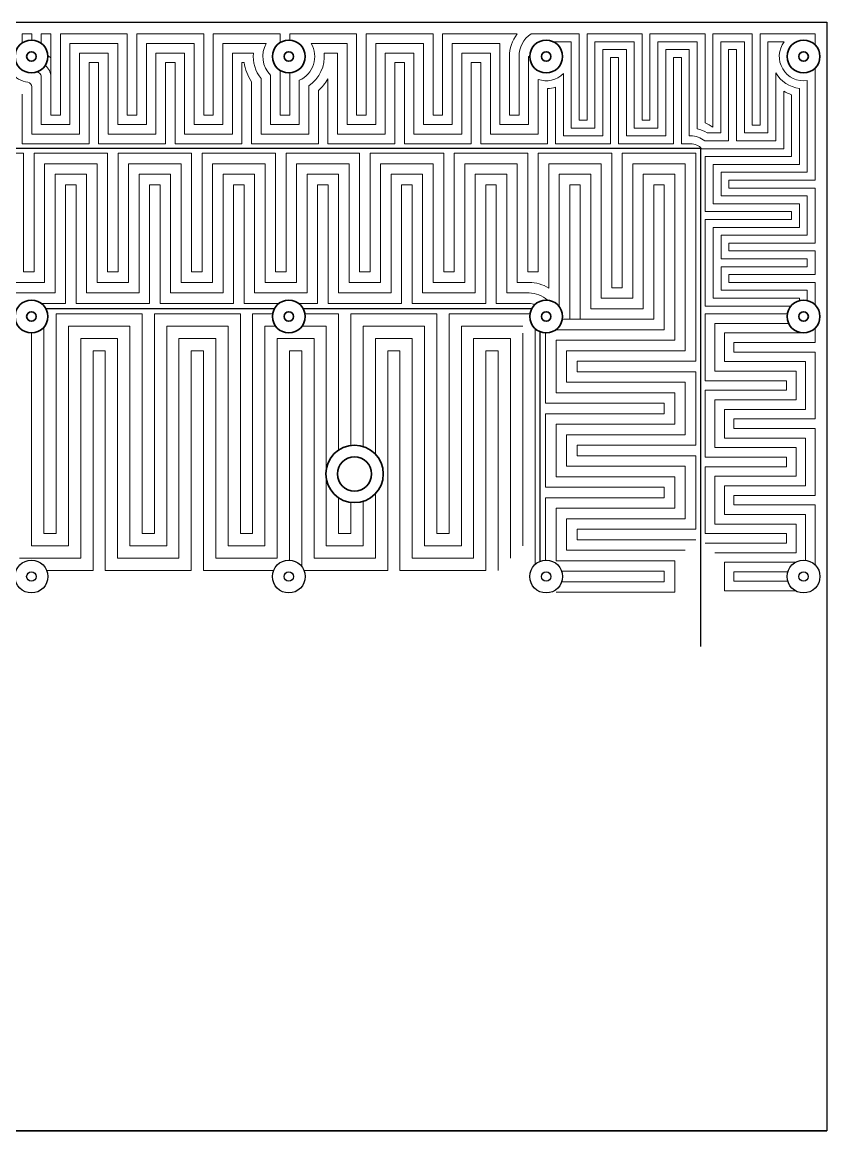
# Model space of a CAD drawing. Header units: millimetres. Extents: x -5937 to 68925, y -3068 to 5300.
# Drawn here: x 41000 to 41587, y 652 to 1462 of the extents above; entities that cross this region are included whole.
import ezdxf

# ---------------------------------------------------------------- set-up
doc = ezdxf.new("R2010")
doc.units = ezdxf.units.MM
doc.header["$LTSCALE"] = 7
doc.layers.add('参照', color=6, linetype='Continuous', lineweight=9)

msp = doc.modelspace()

# ---------------------------------------------------------------- linework, layer by layer
for p, q in [((40237.389, 1462.013), (41587.389, 1462.013)), ((41587.389, 1462.09), (41587.389, 652.013)), ((41495.133, 1369.757), (40329.645, 1369.757)), ((41495.133, 1369.757), (41495.133, 1005.818)), ((41183.819, 1252.694), (41016.959, 1252.694)), ((41371.819, 1252.694), (41204.959, 1252.694)), ((41378.07, 1068.197), (41378.07, 1235.817)), ((40237.389, 652.09), (41587.389, 652.09)), ((41587.389, 652.013), (40237.389, 652.013))]:
    msp.add_line(p, q)
at = {"linetype": 'Continuous', "lineweight": 35}
for centre in [(41006.389, 1437.013), (41194.389, 1437.013), (41382.389, 1437.013), (41570.389, 1437.013), (41006.389, 1247.013), (41194.389, 1247.013), (41382.389, 1247.013), (41570.389, 1247.013)]:
    msp.add_circle(centre, 12, dxfattribs=at)
at = {"color": 7, "linetype": 'Continuous', "lineweight": 35}
for centre, radius in [((41006.389, 1437.013), 3.5), ((41194.389, 1437.013), 3.5), ((41382.389, 1437.013), 3.5), ((41570.389, 1437.013), 3.5), ((41006.389, 1247.013), 3.5), ((41194.389, 1247.013), 3.5), ((41382.389, 1247.013), 3.5), ((41570.389, 1247.013), 3.5), ((41242.389, 1132.013), 21), ((41242.389, 1132.013), 12.5)]:
    msp.add_circle(centre, radius, dxfattribs=at)
for centre, radius in [((41006.389, 1057.013), 11.99), ((41194.389, 1057.013), 11.99), ((41382.389, 1057.013), 11.99), ((41570.389, 1057.013), 11.99), ((41006.389, 1057.013), 3.49), ((41194.389, 1057.013), 3.49), ((41382.389, 1057.013), 3.49), ((41570.389, 1057.013), 3.49)]:
    msp.add_circle(centre, radius)
at = {"layer": '参照', "color": 1}
for p, q in [((40999.627, 1453.513), (41006.606, 1453.513)), ((40999.627, 1453.513), (40999.627, 1446.926)), ((40999.627, 1453.513), (40999.627, 1446.926)), ((41006.606, 1453.513), (41006.606, 1449.011)), ((41013.585, 1453.513), (41020.565, 1453.513)), ((41013.585, 1453.513), (41013.585, 1446.616)), ((41020.565, 1394.184), (41020.565, 1453.513)), ((41020.565, 1453.513), (41020.565, 1436.08)), ((41076.397, 1453.513), (41027.544, 1453.513)), ((41027.544, 1453.513), (41027.544, 1394.184)), ((41076.397, 1394.184), (41076.397, 1453.513)), ((41132.229, 1453.513), (41083.376, 1453.513)), ((41083.376, 1453.513), (41083.376, 1394.184)), ((41132.229, 1394.184), (41132.229, 1453.513)), ((41188.062, 1453.513), (41139.208, 1453.513)), ((41139.208, 1453.513), (41139.208, 1394.184)), ((41188.062, 1447.209), (41188.062, 1453.513)), ((41243.894, 1453.513), (41195.041, 1453.513)), ((41195.041, 1453.513), (41195.041, 1448.995)), ((41243.894, 1394.184), (41243.894, 1453.513)), ((41299.727, 1453.513), (41250.873, 1453.513)), ((41250.873, 1453.513), (41250.873, 1394.184)), ((41299.727, 1394.184), (41299.727, 1453.513)), ((41361.219, 1453.513), (41306.706, 1453.513)), ((41306.706, 1453.513), (41306.706, 1394.184)), ((41406.465, 1453.513), (41371.326, 1453.513)), ((41406.465, 1390.489), (41406.465, 1453.513)), ((41452.445, 1453.513), (41412.213, 1453.513)), ((41412.213, 1453.513), (41412.213, 1390.489)), ((41452.445, 1390.489), (41452.445, 1453.513)), ((41498.425, 1453.513), (41458.192, 1453.513)), ((41458.192, 1453.513), (41458.192, 1390.489)), ((41498.425, 1388.424), (41498.425, 1453.513)), ((41532.909, 1453.513), (41504.172, 1453.513)), ((41504.172, 1453.513), (41504.172, 1385.262)), ((41532.909, 1386.876), (41532.909, 1453.513)), ((41578.889, 1453.513), (41538.657, 1453.513)), ((41538.657, 1453.513), (41538.657, 1386.876)), ((41578.889, 1445.483), (41578.889, 1453.513)), ((41355.559, 1394.184), (41355.559, 1436.999)), ((41362.538, 1437.001), (41362.538, 1394.184)), ((41188.062, 1394.184), (41188.062, 1426.816)), ((41578.889, 1346.644), (41578.889, 1428.542)), ((41195.041, 1425.031), (41195.041, 1394.184)), ((41027.544, 1394.184), (41020.565, 1394.184)), ((41083.376, 1394.184), (41076.397, 1394.184)), ((41139.208, 1394.184), (41132.229, 1394.184)), ((41195.041, 1394.184), (41188.062, 1394.184)), ((41250.873, 1394.184), (41243.894, 1394.184)), ((41306.706, 1394.184), (41299.727, 1394.184)), ((41362.538, 1394.184), (41355.559, 1394.184)), ((41412.213, 1390.489), (41406.465, 1390.489)), ((41458.192, 1390.489), (41452.445, 1390.489)), ((41538.657, 1386.876), (41532.909, 1386.876)), ((41000.62, 1366.268), (40946.914, 1366.268)), ((41000.62, 1279.547), (41000.62, 1366.268)), ((41061.998, 1366.268), (41008.292, 1366.268)), ((41008.292, 1366.268), (41008.292, 1279.547)), ((41061.998, 1279.547), (41061.998, 1366.268)), ((41123.376, 1366.268), (41069.67, 1366.268)), ((41069.67, 1366.268), (41069.67, 1279.547)), ((41123.376, 1279.547), (41123.376, 1366.268)), ((41184.754, 1366.268), (41131.048, 1366.268)), ((41131.048, 1366.268), (41131.048, 1279.547)), ((41184.754, 1279.547), (41184.754, 1366.268)), ((41246.132, 1366.268), (41192.426, 1366.268)), ((41192.426, 1366.268), (41192.426, 1279.547)), ((41246.132, 1279.547), (41246.132, 1366.268)), ((41307.51, 1366.268), (41253.804, 1366.268)), ((41253.804, 1366.268), (41253.804, 1279.547)), ((41307.51, 1279.547), (41307.51, 1366.268)), ((41368.888, 1366.268), (41315.182, 1366.268)), ((41315.182, 1366.268), (41315.182, 1279.547)), ((41368.888, 1279.547), (41368.888, 1366.268)), ((41430.266, 1366.268), (41376.56, 1366.268)), ((41376.56, 1366.268), (41376.56, 1279.547)), ((41430.266, 1268.038), (41430.266, 1366.268)), ((41491.644, 1366.268), (41437.938, 1366.268)), ((41437.938, 1366.268), (41437.938, 1268.038)), ((41491.644, 1214.333), (41491.644, 1366.268)), ((41515.865, 1340.896), (41515.865, 1346.644)), ((41515.865, 1346.644), (41578.889, 1346.644)), ((41578.889, 1340.896), (41515.865, 1340.896)), ((41578.889, 1300.664), (41578.889, 1340.896)), ((41515.865, 1294.917), (41515.865, 1300.664)), ((41515.865, 1300.664), (41578.889, 1300.664)), ((41578.889, 1294.917), (41515.865, 1294.917)), ((41578.889, 1277.674), (41578.889, 1294.917)), ((41008.292, 1279.547), (41000.62, 1279.547)), ((41069.67, 1279.547), (41061.998, 1279.547)), ((41131.048, 1279.547), (41123.376, 1279.547)), ((41192.426, 1279.547), (41184.754, 1279.547)), ((41253.804, 1279.547), (41246.132, 1279.547)), ((41315.182, 1279.547), (41307.51, 1279.547)), ((41376.56, 1279.547), (41368.888, 1279.547)), ((41515.865, 1271.927), (41515.865, 1277.674)), ((41515.865, 1277.674), (41578.889, 1277.674)), ((41578.889, 1271.927), (41515.865, 1271.927)), ((41578.889, 1255.483), (41578.889, 1271.927)), ((41437.938, 1268.038), (41430.266, 1268.038)), ((41024.487, 1088.4), (41024.487, 1248.858)), ((41024.487, 1248.858), (41087.262, 1248.858)), ((41087.262, 1248.858), (41087.262, 1088.4)), ((41096.23, 1088.4), (41096.23, 1248.858)), ((41096.23, 1248.858), (41159.005, 1248.858)), ((41159.005, 1248.858), (41159.005, 1088.4)), ((41167.973, 1088.4), (41167.973, 1248.858)), ((41167.973, 1248.858), (41182.532, 1248.858)), ((41206.246, 1248.858), (41230.748, 1248.858)), ((41230.748, 1248.858), (41230.748, 1149.491)), ((41239.716, 1152.842), (41239.716, 1248.858)), ((41239.716, 1248.858), (41302.491, 1248.858)), ((41302.491, 1248.858), (41302.491, 1088.4)), ((41311.459, 1088.4), (41311.459, 1248.858)), ((41311.459, 1248.858), (41370.532, 1248.858)), ((41015.52, 1239.226), (41015.52, 1088.4)), ((41374.234, 1238.21), (41374.234, 1065.802)), ((41578.889, 1228), (41578.889, 1238.542)), ((41519.56, 1221.021), (41519.56, 1228)), ((41519.56, 1228), (41578.889, 1228)), ((41578.889, 1221.021), (41519.56, 1221.021)), ((41578.889, 1172.167), (41578.889, 1221.021)), ((41404.923, 1206.66), (41404.923, 1214.333)), ((41404.923, 1214.333), (41491.644, 1214.333)), ((41491.644, 1206.66), (41404.923, 1206.66)), ((41491.644, 1152.955), (41491.644, 1206.66)), ((41519.56, 1165.188), (41519.56, 1172.167)), ((41519.56, 1172.167), (41578.889, 1172.167)), ((41578.889, 1165.188), (41519.56, 1165.188)), ((41578.889, 1116.335), (41578.889, 1165.188)), ((41404.923, 1145.282), (41404.923, 1152.955)), ((41404.923, 1152.955), (41491.644, 1152.955)), ((41491.644, 1145.282), (41404.923, 1145.282)), ((41491.644, 1091.577), (41491.644, 1145.282)), ((41230.748, 1114.535), (41230.748, 1088.4)), ((41239.716, 1088.4), (41239.716, 1111.184)), ((41519.56, 1109.356), (41519.56, 1116.335)), ((41519.56, 1116.335), (41578.889, 1116.335)), ((41578.889, 1109.356), (41519.56, 1109.356)), ((41578.889, 1065.469), (41578.889, 1109.356)), ((41015.52, 1088.4), (41024.487, 1088.4)), ((41087.262, 1088.4), (41096.23, 1088.4)), ((41159.005, 1088.4), (41167.973, 1088.4)), ((41230.748, 1088.4), (41239.716, 1088.4)), ((41302.491, 1088.4), (41311.459, 1088.4)), ((41404.923, 1083.904), (41404.923, 1091.577)), ((41404.923, 1091.577), (41491.644, 1091.577)), ((41491.644, 1083.904), (41404.923, 1083.904)), ((41519.56, 1053.523), (41519.56, 1060.502)), ((41519.56, 1060.502), (41558.919, 1060.502)), ((41558.895, 1053.601), (41519.56, 1053.601))]:
    msp.add_line(p, q, dxfattribs=at)
at = {"layer": '参照', "color": 2}
for p, q in [((41069.418, 1446.534), (41034.523, 1446.534)), ((41034.523, 1446.534), (41034.523, 1387.205)), ((41069.418, 1387.205), (41069.418, 1446.534)), ((41125.25, 1446.534), (41090.355, 1446.534)), ((41090.355, 1446.534), (41090.355, 1387.205)), ((41125.25, 1387.205), (41125.25, 1446.534)), ((41177.971, 1446.534), (41146.188, 1446.534)), ((41146.188, 1446.534), (41146.188, 1387.205)), ((41236.915, 1446.534), (41210.807, 1446.534)), ((41236.915, 1387.205), (41236.915, 1446.534)), ((41292.748, 1446.534), (41257.852, 1446.534)), ((41257.852, 1446.534), (41257.852, 1387.205)), ((41292.748, 1387.205), (41292.748, 1446.534)), ((41348.58, 1446.534), (41313.685, 1446.534)), ((41313.685, 1446.534), (41313.685, 1387.205)), ((41348.58, 1387.205), (41348.58, 1446.534)), ((41400.718, 1447.765), (41387.717, 1447.765)), ((41400.718, 1384.742), (41400.718, 1447.765)), ((41446.698, 1447.765), (41417.96, 1447.765)), ((41417.96, 1447.765), (41417.96, 1384.742)), ((41446.698, 1384.742), (41446.698, 1447.765)), ((41492.677, 1447.765), (41463.94, 1447.765)), ((41463.94, 1447.765), (41463.94, 1384.742)), ((41492.677, 1384.216), (41492.677, 1447.765)), ((41527.162, 1447.765), (41509.92, 1447.765)), ((41509.92, 1447.765), (41509.92, 1381.128)), ((41527.162, 1381.128), (41527.162, 1447.765)), ((41556.27, 1447.765), (41544.404, 1447.765)), ((41544.404, 1447.765), (41544.404, 1381.128)), ((41369.517, 1437.013), (41369.517, 1387.205)), ((41370.389, 1437.013), (41369.517, 1437.013)), ((41013.585, 1387.205), (41013.585, 1422.217)), ((41181.083, 1387.205), (41181.083, 1423.48)), ((41202.02, 1419.635), (41202.02, 1387.205)), ((41573.142, 1352.391), (41573.142, 1419.48)), ((41034.523, 1387.205), (41013.585, 1387.205)), ((41090.355, 1387.205), (41069.418, 1387.205)), ((41146.188, 1387.205), (41125.25, 1387.205)), ((41202.02, 1387.205), (41181.083, 1387.205)), ((41257.852, 1387.205), (41236.915, 1387.205)), ((41313.685, 1387.205), (41292.748, 1387.205)), ((41369.517, 1387.205), (41348.58, 1387.205)), ((41417.96, 1384.742), (41400.718, 1384.742)), ((41463.94, 1384.742), (41446.698, 1384.742)), ((41509.92, 1381.128), (41500.051, 1381.128)), ((41544.404, 1381.128), (41527.162, 1381.128)), ((41054.326, 1358.595), (41015.964, 1358.595)), ((41015.964, 1358.595), (41015.964, 1271.875)), ((41054.326, 1271.875), (41054.326, 1358.595)), ((41115.704, 1358.595), (41077.342, 1358.595)), ((41077.342, 1358.595), (41077.342, 1271.875)), ((41115.704, 1271.875), (41115.704, 1358.595)), ((41177.082, 1358.595), (41138.72, 1358.595)), ((41138.72, 1358.595), (41138.72, 1271.875)), ((41177.082, 1271.875), (41177.082, 1358.595)), ((41238.46, 1358.595), (41200.098, 1358.595)), ((41200.098, 1358.595), (41200.098, 1271.875)), ((41238.46, 1271.875), (41238.46, 1358.595)), ((41299.838, 1358.595), (41261.476, 1358.595)), ((41261.476, 1358.595), (41261.476, 1271.875)), ((41299.838, 1271.875), (41299.838, 1358.595)), ((41361.216, 1358.595), (41322.854, 1358.595)), ((41322.854, 1358.595), (41322.854, 1271.875)), ((41361.216, 1271.875), (41361.216, 1358.595)), ((41422.594, 1358.595), (41384.232, 1358.595)), ((41384.232, 1358.595), (41384.232, 1267.834)), ((41422.594, 1260.366), (41422.594, 1358.595)), ((41483.972, 1358.595), (41445.61, 1358.595)), ((41445.61, 1358.595), (41445.61, 1260.366)), ((41483.972, 1222.005), (41483.972, 1358.595)), ((41510.118, 1335.149), (41510.118, 1352.391)), ((41510.118, 1352.391), (41573.142, 1352.391)), ((41573.142, 1335.149), (41510.118, 1335.149)), ((41573.142, 1306.411), (41573.142, 1335.149)), ((41510.118, 1289.169), (41510.118, 1306.411)), ((41510.118, 1306.411), (41573.142, 1306.411)), ((41573.142, 1289.169), (41510.118, 1289.169)), ((41573.142, 1283.422), (41573.142, 1289.169)), ((41510.118, 1266.179), (41510.118, 1283.422)), ((41510.118, 1283.422), (41573.142, 1283.422)), ((41015.964, 1271.875), (40992.948, 1271.875)), ((41077.342, 1271.875), (41054.326, 1271.875)), ((41138.72, 1271.875), (41115.704, 1271.875)), ((41200.098, 1271.875), (41177.082, 1271.875)), ((41261.476, 1271.875), (41238.46, 1271.875)), ((41322.854, 1271.875), (41299.838, 1271.875)), ((41369.934, 1271.875), (41361.216, 1271.875)), ((41573.142, 1266.179), (41510.118, 1266.179)), ((41573.142, 1258.693), (41573.142, 1266.179)), ((41445.61, 1260.366), (41422.594, 1260.366)), ((41078.295, 1239.89), (41033.455, 1239.89)), ((41033.455, 1239.89), (41033.455, 1079.432)), ((41078.295, 1079.432), (41078.295, 1239.89)), ((41150.038, 1239.89), (41105.198, 1239.89)), ((41105.198, 1239.89), (41105.198, 1079.432)), ((41150.038, 1079.432), (41150.038, 1239.89)), ((41184.732, 1239.89), (41176.941, 1239.89)), ((41176.941, 1239.89), (41176.941, 1079.432)), ((41221.78, 1239.89), (41204.046, 1239.89)), ((41221.78, 1136.048), (41221.78, 1239.89)), ((41293.523, 1239.89), (41248.684, 1239.89)), ((41248.684, 1239.89), (41248.684, 1152.047)), ((41293.523, 1079.432), (41293.523, 1239.89)), ((41365.266, 1239.89), (41320.427, 1239.89)), ((41320.427, 1239.89), (41320.427, 1079.432)), ((41006.552, 1079.432), (41006.552, 1235.014)), ((41365.266, 1079.432), (41365.266, 1234.907)), ((41512.581, 1214.042), (41512.581, 1234.979)), ((41512.581, 1234.979), (41573.142, 1234.979)), ((41573.142, 1234.979), (41573.142, 1235.333)), ((41397.251, 1198.988), (41397.251, 1222.005)), ((41397.251, 1222.005), (41483.972, 1222.005)), ((41571.91, 1214.042), (41512.581, 1214.042)), ((41571.91, 1179.146), (41571.91, 1214.042)), ((41483.972, 1198.988), (41397.251, 1198.988)), ((41483.972, 1160.627), (41483.972, 1198.988)), ((41512.581, 1158.209), (41512.581, 1179.146)), ((41512.581, 1179.146), (41571.91, 1179.146)), ((41397.251, 1137.61), (41397.251, 1160.627)), ((41397.251, 1160.627), (41483.972, 1160.627)), ((41571.91, 1158.209), (41512.581, 1158.209)), ((41571.91, 1123.314), (41571.91, 1158.209)), ((41483.972, 1137.61), (41397.251, 1137.61)), ((41483.972, 1099.249), (41483.972, 1137.61)), ((41221.78, 1079.432), (41221.78, 1127.978)), ((41512.581, 1102.377), (41512.581, 1123.314)), ((41512.581, 1123.314), (41571.91, 1123.314)), ((41248.684, 1111.978), (41248.684, 1079.432)), ((41571.91, 1102.377), (41512.581, 1102.377)), ((41571.91, 1068.905), (41571.91, 1102.377)), ((41397.251, 1076.232), (41397.251, 1099.249)), ((41397.251, 1099.249), (41483.972, 1099.249)), ((41033.455, 1079.432), (41006.552, 1079.432)), ((41105.198, 1079.432), (41078.295, 1079.432)), ((41176.941, 1079.432), (41150.038, 1079.432)), ((41248.684, 1079.432), (41221.78, 1079.432)), ((41320.427, 1079.432), (41293.523, 1079.432)), ((41483.972, 1076.232), (41397.251, 1076.232)), ((41512.581, 1046.622), (41512.581, 1067.481)), ((41512.581, 1067.481), (41564.545, 1067.481)), ((41564.408, 1046.622), (41512.581, 1046.622))]:
    msp.add_line(p, q, dxfattribs=at)
at = {"layer": '参照', "color": 3}
for p, q in [((41440.95, 1442.018), (41423.708, 1442.018)), ((41423.708, 1442.018), (41423.708, 1378.994)), ((41440.95, 1378.994), (41440.95, 1442.018)), ((41486.93, 1442.018), (41469.687, 1442.018)), ((41469.687, 1442.018), (41469.687, 1378.994)), ((41486.93, 1378.994), (41486.93, 1442.018)), ((41521.415, 1442.018), (41515.667, 1442.018)), ((41515.667, 1442.018), (41515.667, 1375.412)), ((41521.415, 1375.381), (41521.415, 1442.018)), ((41062.439, 1439.555), (41041.502, 1439.555)), ((41041.502, 1439.555), (41041.502, 1380.226)), ((41062.439, 1380.226), (41062.439, 1439.555)), ((41118.271, 1439.555), (41097.334, 1439.555)), ((41097.334, 1439.555), (41097.334, 1380.226)), ((41118.271, 1380.226), (41118.271, 1439.555)), ((41168.556, 1439.555), (41153.167, 1439.555)), ((41153.167, 1439.555), (41153.167, 1380.226)), ((41229.936, 1439.555), (41220.222, 1439.555)), ((41229.936, 1380.226), (41229.936, 1439.555)), ((41285.769, 1439.555), (41264.832, 1439.555)), ((41264.832, 1439.555), (41264.832, 1380.226)), ((41285.769, 1380.226), (41285.769, 1439.555)), ((41341.601, 1439.555), (41320.664, 1439.555)), ((41320.664, 1439.555), (41320.664, 1380.226)), ((41341.601, 1380.226), (41341.601, 1439.555)), ((41174.104, 1380.226), (41174.104, 1420.816)), ((41376.496, 1420.271), (41376.496, 1380.226)), ((41394.97, 1378.994), (41394.97, 1424.488)), ((41550.152, 1425.077), (41550.152, 1375.381)), ((41006.606, 1380.226), (41006.606, 1414.948)), ((41208.999, 1415.556), (41208.999, 1380.226)), ((41567.394, 1358.139), (41567.394, 1413.71)), ((41041.502, 1380.226), (41006.606, 1380.226)), ((41097.334, 1380.226), (41062.439, 1380.226)), ((41153.167, 1380.226), (41118.271, 1380.226)), ((41208.999, 1380.226), (41174.104, 1380.226)), ((41264.832, 1380.226), (41229.936, 1380.226)), ((41320.664, 1380.226), (41285.769, 1380.226)), ((41376.496, 1380.226), (41341.601, 1380.226)), ((41423.708, 1378.994), (41394.97, 1378.994)), ((41469.687, 1378.994), (41440.95, 1378.994)), ((41487.944, 1378.994), (41486.93, 1378.994)), ((41515.667, 1375.412), (41498.222, 1375.412)), ((41550.152, 1375.381), (41521.415, 1375.381)), ((41504.37, 1329.401), (41504.37, 1358.139)), ((41504.37, 1358.139), (41567.394, 1358.139)), ((41046.653, 1350.923), (41023.637, 1350.923)), ((41023.637, 1350.923), (41023.637, 1264.202)), ((41046.653, 1264.202), (41046.653, 1350.923)), ((41108.031, 1350.923), (41085.015, 1350.923)), ((41085.015, 1350.923), (41085.015, 1264.202)), ((41108.031, 1264.202), (41108.031, 1350.923)), ((41169.409, 1350.923), (41146.393, 1350.923)), ((41146.393, 1350.923), (41146.393, 1264.202)), ((41169.409, 1264.202), (41169.409, 1350.923)), ((41230.787, 1350.923), (41207.771, 1350.923)), ((41207.771, 1350.923), (41207.771, 1264.202)), ((41230.787, 1264.202), (41230.787, 1350.923)), ((41292.165, 1350.923), (41269.149, 1350.923)), ((41269.149, 1350.923), (41269.149, 1264.202)), ((41292.165, 1264.202), (41292.165, 1350.923)), ((41353.543, 1350.923), (41330.527, 1350.923)), ((41330.527, 1350.923), (41330.527, 1264.202)), ((41353.543, 1264.202), (41353.543, 1350.923)), ((41391.905, 1254.324), (41391.905, 1350.923)), ((41391.905, 1350.923), (41414.921, 1350.923)), ((41414.921, 1350.923), (41414.921, 1252.694)), ((41453.283, 1252.694), (41453.283, 1350.923)), ((41453.283, 1350.923), (41476.299, 1350.923)), ((41476.299, 1350.923), (41476.299, 1229.677)), ((41567.394, 1329.401), (41504.37, 1329.401)), ((41567.394, 1312.159), (41567.394, 1329.401)), ((41504.37, 1260.432), (41504.37, 1312.159)), ((41504.37, 1312.159), (41567.394, 1312.159)), ((41023.637, 1264.202), (40985.275, 1264.202)), ((41085.015, 1264.202), (41046.653, 1264.202)), ((41146.393, 1264.202), (41108.031, 1264.202)), ((41207.771, 1264.202), (41169.409, 1264.202)), ((41269.149, 1264.202), (41230.787, 1264.202)), ((41330.527, 1264.202), (41292.165, 1264.202)), ((41369.934, 1264.202), (41353.543, 1264.202)), ((41567.394, 1260.432), (41504.37, 1260.432)), ((41567.394, 1258.633), (41567.394, 1260.432)), ((41414.921, 1252.694), (41453.283, 1252.694)), ((41505.602, 1207.063), (41505.602, 1241.958)), ((41505.602, 1241.958), (41559.506, 1241.958)), ((41069.327, 1230.922), (41042.423, 1230.922)), ((41042.423, 1230.922), (41042.423, 1070.465)), ((41069.327, 1070.465), (41069.327, 1230.922)), ((41141.07, 1230.922), (41114.166, 1230.922)), ((41114.166, 1230.922), (41114.166, 1070.465)), ((41141.07, 1070.465), (41141.07, 1230.922)), ((41212.813, 1230.922), (41185.909, 1230.922)), ((41185.909, 1230.922), (41185.909, 1070.465)), ((41212.813, 1070.465), (41212.813, 1230.922)), ((41284.555, 1230.922), (41257.652, 1230.922)), ((41257.652, 1230.922), (41257.652, 1146.437)), ((41284.555, 1070.465), (41284.555, 1230.922)), ((41356.298, 1230.922), (41329.395, 1230.922)), ((41329.395, 1230.922), (41329.395, 1070.465)), ((41356.298, 1070.465), (41356.298, 1230.922)), ((41476.299, 1229.677), (41389.579, 1229.677)), ((41389.579, 1229.677), (41389.579, 1191.316)), ((41564.931, 1207.063), (41505.602, 1207.063)), ((41564.931, 1186.125), (41564.931, 1207.063)), ((41389.579, 1191.316), (41476.299, 1191.316)), ((41476.299, 1191.316), (41476.299, 1168.299)), ((41505.602, 1151.23), (41505.602, 1186.125)), ((41505.602, 1186.125), (41564.931, 1186.125)), ((41476.299, 1168.299), (41389.579, 1168.299)), ((41389.579, 1168.299), (41389.579, 1129.938)), ((41564.931, 1151.23), (41505.602, 1151.23)), ((41564.931, 1130.293), (41564.931, 1151.23)), ((41389.579, 1129.938), (41476.299, 1129.938)), ((41476.299, 1129.938), (41476.299, 1106.921)), ((41505.602, 1095.398), (41505.602, 1130.293)), ((41505.602, 1130.293), (41564.931, 1130.293)), ((41257.652, 1117.589), (41257.652, 1070.465)), ((41476.299, 1106.921), (41389.579, 1106.921)), ((41389.579, 1106.921), (41389.579, 1068.56)), ((41564.931, 1095.398), (41505.602, 1095.398)), ((41564.931, 1074.46), (41564.931, 1095.398)), ((41042.423, 1070.465), (40997.584, 1070.465)), ((41114.166, 1070.465), (41069.327, 1070.465)), ((41185.909, 1070.465), (41141.07, 1070.465)), ((41257.652, 1070.465), (41212.813, 1070.465)), ((41329.395, 1070.465), (41284.555, 1070.465)), ((41505.602, 1074.46), (41564.931, 1074.46)), ((41389.579, 1068.56), (41476.299, 1068.56)), ((41476.299, 1068.56), (41476.299, 1045.543)), ((41476.299, 1045.543), (41389.579, 1045.543))]:
    msp.add_line(p, q, dxfattribs=at)
at = {"layer": '参照'}
for p, q in [((41435.203, 1436.27), (41429.455, 1436.27)), ((41429.455, 1436.27), (41429.455, 1373.247)), ((41435.203, 1373.247), (41435.203, 1436.27)), ((41481.182, 1436.27), (41475.435, 1436.27)), ((41475.435, 1436.27), (41475.435, 1373.247)), ((41481.182, 1373.247), (41481.182, 1436.27)), ((41055.46, 1432.576), (41048.481, 1432.576)), ((41048.481, 1432.576), (41048.481, 1373.247)), ((41055.46, 1373.247), (41055.46, 1432.576)), ((41111.292, 1432.576), (41104.313, 1432.576)), ((41104.313, 1432.576), (41104.313, 1373.247)), ((41111.292, 1373.247), (41111.292, 1432.576)), ((41161.752, 1432.576), (41160.146, 1432.576)), ((41160.146, 1432.576), (41160.146, 1373.247)), ((41278.79, 1432.576), (41271.811, 1432.576)), ((41271.811, 1432.576), (41271.811, 1373.247)), ((41278.79, 1373.247), (41278.79, 1432.576)), ((41334.622, 1432.576), (41327.643, 1432.576)), ((41327.643, 1432.576), (41327.643, 1373.247)), ((41334.622, 1373.247), (41334.622, 1432.576)), ((41167.125, 1373.247), (41167.125, 1418.533)), ((41222.957, 1373.247), (41222.957, 1420.62)), ((40999.627, 1373.247), (40999.627, 1409.539)), ((41215.978, 1412.138), (41215.978, 1373.247)), ((41383.475, 1413.543), (41383.475, 1373.247)), ((41389.223, 1373.247), (41389.223, 1414.533)), ((41555.899, 1411.613), (41555.899, 1369.634)), ((41561.647, 1363.886), (41561.647, 1409.108)), ((41048.481, 1373.247), (40999.627, 1373.247)), ((41104.313, 1373.247), (41055.46, 1373.247)), ((41160.146, 1373.247), (41111.292, 1373.247)), ((41215.978, 1373.247), (41167.125, 1373.247)), ((41271.811, 1373.247), (41222.957, 1373.247)), ((41327.643, 1373.247), (41278.79, 1373.247)), ((41383.475, 1373.247), (41334.622, 1373.247)), ((41429.455, 1373.247), (41389.223, 1373.247)), ((41475.435, 1373.247), (41435.203, 1373.247)), ((41481.182, 1373.247), (41487.944, 1373.247)), ((41555.899, 1369.634), (41495.951, 1369.634)), ((41498.623, 1323.654), (41498.623, 1363.886)), ((41498.623, 1363.886), (41561.647, 1363.886)), ((41038.981, 1343.251), (41031.309, 1343.251)), ((41031.309, 1343.251), (41031.309, 1256.53)), ((41038.981, 1256.53), (41038.981, 1343.251)), ((41100.359, 1343.251), (41092.687, 1343.251)), ((41092.687, 1343.251), (41092.687, 1256.53)), ((41100.359, 1256.53), (41100.359, 1343.251)), ((41161.737, 1343.251), (41154.065, 1343.251)), ((41154.065, 1343.251), (41154.065, 1256.53)), ((41161.737, 1256.53), (41161.737, 1343.251)), ((41223.115, 1343.251), (41215.443, 1343.251)), ((41215.443, 1343.251), (41215.443, 1256.53)), ((41223.115, 1256.53), (41223.115, 1343.251)), ((41284.493, 1343.251), (41276.821, 1343.251)), ((41276.821, 1343.251), (41276.821, 1256.53)), ((41284.493, 1256.53), (41284.493, 1343.251)), ((41345.871, 1343.251), (41338.199, 1343.251)), ((41338.199, 1343.251), (41338.199, 1256.53)), ((41345.871, 1256.53), (41345.871, 1343.251)), ((41407.249, 1343.251), (41399.577, 1343.251)), ((41399.577, 1343.251), (41399.577, 1245.022)), ((41407.249, 1245.022), (41407.249, 1343.251)), ((41460.955, 1245.022), (41460.955, 1343.251)), ((41460.955, 1343.251), (41468.627, 1343.251)), ((41468.627, 1343.251), (41468.627, 1237.349)), ((41561.647, 1323.654), (41498.623, 1323.654)), ((41561.647, 1317.906), (41561.647, 1323.654)), ((41498.623, 1254.684), (41498.623, 1317.906)), ((41498.623, 1317.906), (41561.647, 1317.906)), ((41031.309, 1256.53), (41013.698, 1256.53)), ((41092.687, 1256.53), (41038.981, 1256.53)), ((41154.065, 1256.53), (41100.359, 1256.53)), ((41187.08, 1256.53), (41161.737, 1256.53)), ((41215.443, 1256.53), (41201.698, 1256.53)), ((41276.821, 1256.53), (41223.115, 1256.53)), ((41338.199, 1256.53), (41284.493, 1256.53)), ((41369.934, 1256.53), (41345.871, 1256.53)), ((41561.162, 1254.684), (41498.623, 1254.684)), ((41498.623, 1200.083), (41498.623, 1248.937)), ((41498.623, 1248.937), (41558.544, 1248.937)), ((41394.223, 1245.022), (41460.955, 1245.022)), ((41381.906, 1183.644), (41381.906, 1235.023)), ((41468.627, 1237.349), (41389.504, 1237.349)), ((41060.359, 1221.954), (41051.391, 1221.954)), ((41051.391, 1221.954), (41051.391, 1061.497)), ((41060.359, 1061.497), (41060.359, 1221.954)), ((41132.102, 1221.954), (41123.134, 1221.954)), ((41123.134, 1221.954), (41123.134, 1061.497)), ((41132.102, 1061.497), (41132.102, 1221.954)), ((41203.845, 1221.954), (41194.877, 1221.954)), ((41194.877, 1221.954), (41194.877, 1068.992)), ((41203.845, 1064.384), (41203.845, 1221.954)), ((41275.588, 1221.954), (41266.62, 1221.954)), ((41266.62, 1221.954), (41266.62, 1061.497)), ((41275.588, 1061.497), (41275.588, 1221.954)), ((41347.331, 1221.954), (41338.363, 1221.954)), ((41338.363, 1221.954), (41338.363, 1061.497)), ((41347.331, 1061.497), (41347.331, 1221.954)), ((41557.952, 1200.083), (41498.623, 1200.083)), ((41557.952, 1193.104), (41557.952, 1200.083)), ((41498.623, 1144.251), (41498.623, 1193.104)), ((41498.623, 1193.104), (41557.952, 1193.104)), ((41468.627, 1183.644), (41381.906, 1183.644)), ((41468.627, 1175.971), (41468.627, 1183.644)), ((41381.906, 1122.266), (41381.906, 1175.971)), ((41381.906, 1175.971), (41468.627, 1175.971)), ((41557.952, 1144.251), (41498.623, 1144.251)), ((41557.952, 1137.272), (41557.952, 1144.251)), ((41498.623, 1088.419), (41498.623, 1137.272)), ((41498.623, 1137.272), (41557.952, 1137.272)), ((41468.627, 1122.266), (41381.906, 1122.266)), ((41468.627, 1114.593), (41468.627, 1122.266)), ((41381.906, 1068.993), (41381.906, 1114.593)), ((41381.906, 1114.593), (41468.627, 1114.593)), ((41557.952, 1088.419), (41498.623, 1088.419)), ((41557.952, 1081.439), (41557.952, 1088.419)), ((41498.623, 1081.439), (41557.952, 1081.439)), ((41051.391, 1061.497), (41017.509, 1061.497)), ((41123.134, 1061.497), (41060.359, 1061.497)), ((41183.27, 1061.497), (41132.102, 1061.497)), ((41266.62, 1061.497), (41205.509, 1061.497)), ((41338.363, 1061.497), (41275.588, 1061.497)), ((41468.627, 1060.888), (41393.735, 1060.888)), ((41393.761, 1053.215), (41468.627, 1053.215)), ((41468.627, 1053.215), (41468.627, 1060.888))]:
    msp.add_line(p, q, dxfattribs=at)
at = {"layer": '参照', "color": 1}
for centre, radius, start, end in [((41382.389, 1437.03), 26.83, 142.096481, 180.066019), ((41382.389, 1437.03), 19.851, 123.868544, 180.083747), ((41006.389, 1437.013), 12, 124.296854, 168.400315), ((41006.389, 1437.013), 12, 53.151901, 88.962463), ((41006.389, 1437.013), 12, 53.151901, 88.962463), ((41194.389, 1437.013), 12, 121.821168, 238.178832), ((41194.389, 1437.013), 12, 273.113746, 86.886254), ((41570.389, 1437.013), 12, 44.900447, 315.099553), ((41006.389, 1437.013), 12, 326.858878, 2.130403), ((41010.285, 1422.217), 17.258, 53.44407, 62.025699), ((41010.285, 1422.217), 10.279, 0, 53.240548), ((41487.944, 1362.568), 27.9, 54.432298, 67.934919)]:
    msp.add_arc(centre, radius, start, end, dxfattribs=at)
at = {"layer": '参照', "color": 2}
for centre, radius, start, end in [((41194.389, 1437.013), 18.979, 149.89043, 225.484449), ((41194.389, 1437.013), 18.979, 293.707623, 30.10957), ((41382.389, 1437.013), 12, 180, 63.642995), ((41570.389, 1437.013), 17.747, 142.708978, 278.92234), ((41006.389, 1437.013), 12, 218.565593, 284.753629), ((41010.285, 1422.217), 3.3, 0, 104.753629), ((41487.944, 1362.568), 22.16, 56.884776, 77.666944), ((41369.934, 1244.558), 27.317, 58.437554, 90)]:
    msp.add_arc(centre, radius, start, end, dxfattribs=at)
at = {"layer": '参照', "color": 3}
for centre, radius, start, end in [((41194.389, 1437.013), 25.958, 174.380443, 218.605201), ((41194.389, 1437.013), 25.958, 304.251614, 5.619557), ((41006.389, 1437.013), 18.979, 218.565593, 262.046574), ((41003.306, 1414.948), 3.3, 0, 82.046574), ((41382.389, 1437.03), 17.765, 250.627961, 315.089373), ((41570.389, 1437.013), 23.495, 210.531806, 262.67656), ((41487.944, 1362.568), 16.427, 51.264394, 90), ((41369.934, 1244.558), 19.644, 47.237509, 90)]:
    msp.add_arc(centre, radius, start, end, dxfattribs=at)
at = {"layer": '参照'}
for centre, radius, start, end in [((41194.389, 1437.013), 32.937, 187.742211, 214.129714), ((41194.389, 1437.013), 32.937, 310.95458, 330.1522), ((41382.389, 1437.03), 23.512, 272.648312, 286.896793), ((41570.389, 1437.013), 29.242, 240.296762, 252.604719), ((41487.944, 1362.568), 10.679, 41.426623, 90), ((41369.934, 1244.558), 11.972, 68.951141, 90)]:
    msp.add_arc(centre, radius, start, end, dxfattribs=at)

doc.saveas('drawing.dxf')
